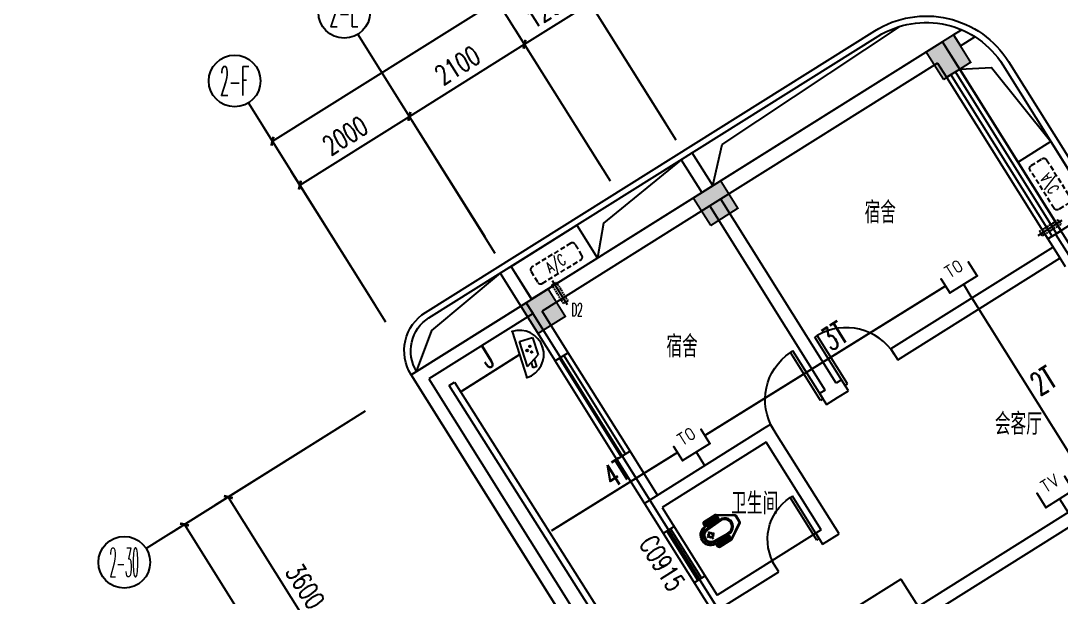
# Model space of a CAD drawing. Extents: x -9422388 to 15610651, y -1992469 to 953794.
# Drawn here: x -2729061 to -2712970, y -340975 to -332062 of the extents above; entities that cross this region are included whole.
import ezdxf
from ezdxf.enums import TextEntityAlignment as Align

# ---------------------------------------------------------------- set-up
doc = ezdxf.new("R2010")
doc.units = 0
doc.header["$LTSCALE"] = 1000
for name, pattern in [('( Hidden )', [0.375, 0.25, -0.125]), ('ACAD_ISO04W100', [30, 24, -3, 0, -3]), ('DASH', [0.35, 0.25, -0.1])]:
    doc.linetypes.add(name, pattern=pattern)
for name, color, linetype in [('A-FLOR-HVAC', 4, 'Continuous'), ('A-FLOR-OTHER2-ON', 83, 'Continuous'), ('A-SECT-DOOR', 141, 'Continuous'), ('AXIS_TEXT', 7, 'Continuous'), ('C-KZ', 2, 'Continuous'), ('C-Z-HATCH', 253, 'Continuous'), ('CABLETRAY_PDS', 5, 'Continuous'), ('EQUIP-安防', 3, 'Continuous'), ('EQUIP-通讯', 3, 'Continuous'), ('TEL_TEXT', 7, 'Continuous'), ('WIRE-通讯', 4, 'Continuous'), ('洁具', 253, 'Continuous')]:
    doc.layers.add(name, color=color, linetype=linetype)
doc.styles.add('_SIMPLEX', font='SIMPLEX.shx', dxfattribs={"width": 0.7})
doc.styles.add('_TCH_AXIS', font='COMPLEX', dxfattribs={"bigfont": 'GBCBIG'})
doc.styles.add('_TCH_DIM', font='SIMPLEX', dxfattribs={"bigfont": 'GBCBIG'})
doc.styles.add('_TCH_DIM_T3', font='SIMPLEX', dxfattribs={"width": 0.705882, "bigfont": 'GBCBIG'})
doc.styles.add('_TCH_WINDOW', font='SIMPLEX', dxfattribs={"height": 3.5, "bigfont": 'GBCBIG'})
doc.styles.add('_TEL_ATTDEF', font='GBENOR', dxfattribs={"width": 0.8, "height": 3, "bigfont": 'GBCBIG'})
doc.styles.add('_TEL_DIM', font='SIMPLEX', dxfattribs={"width": 0.8, "height": 3.5, "bigfont": 'HZTXT'})
doc.styles.add('COMPLEX', font='COMPLEX')
doc.dimstyles.new('_TCH_ARCH&&100', dxfattribs={"dimtxt": 297.5, "dimasz": 100, "dimexe": 250, "dimexo": 300, "dimgap": 126.25, "dimtad": 1, "dimdec": 0, "dimzin": 0, "dimdsep": 46, "dimtxsty": '_TCH_DIM_T3', "dimblk": 'ARCHTICK', "dimcen": 0.09, "dimclrt": 7, "dimazin": 2, "dimtfac": 1, "dimtdec": 0, "dimtix": 1, "dimtmove": 2, "dimatfit": 3, "dimfxl": 0, "dimtolj": 1, "dimtzin": 0, "dimarcsym": 0})

# ---------------------------------------------------------------- blocks, each defined once
blk = doc.blocks.new('$plan$00002871')
at = {"layer": '洁具', "color": 0}
for p, q in [((0, -475), (0, -423)), ((-15, -490), (-67, -490)), ((0, -505), (0, -557)), ((15, -490), (67, -490))]:
    blk.add_line(p, q, dxfattribs=at)
for points in [[(159, -508, -0.88995), (-159, -508, 0.380538), (-179, -491), (-210, -491, -0.414214), (-230, -471), (-230, -258, -0.144595), (-227, -247), (-73, -9, -0.254383), (-56, 0), (56, 0, -0.254383), (73, -9), (227, -247, -0.144595), (230, -258), (230, -471, -0.414214), (210, -491), (179, -491, 0.380538)], [(120, -491), (130, -252, 1.134994), (-130, -252), (-120, -491, 0.992594)], [(105, -490), (115, -251, 1.141146), (-115, -251), (-105, -490, 0.994896)], [(100, -490), (110, -251, 1.143479), (-110, -251), (-100, -490, 0.995777)], [(-149, -264, 1), (-149, -252), (-207, -252, 1), (-207, -264)], [(-148, -287, 1), (-148, -275), (-207, -275, 1), (-207, -287)], [(-147, -307, 1), (-147, -295), (-207, -295, 1), (-207, -307)], [(-146, -330, 1), (-146, -319), (-207, -319, 1), (-207, -330)], [(-149, -263, 1), (-149, -253), (-207, -253, 1), (-207, -263)], [(-148, -286, 1), (-148, -276), (-207, -276, 1), (-207, -286)], [(-147, -306, 1), (-147, -296), (-207, -296, 1), (-207, -306)], [(-146, -329, 1), (-146, -320), (-207, -320, 1), (-207, -329)], [(146, -330, -1), (146, -319), (207, -319, -1), (207, -330)], [(148, -287, -1), (148, -275), (207, -275, -1), (207, -287)], [(147, -307, -1), (147, -295), (207, -295, -1), (207, -307)], [(146, -329, -1), (146, -320), (207, -320, -1), (207, -329)], [(148, -286, -1), (148, -276), (207, -276, -1), (207, -286)], [(147, -306, -1), (147, -296), (207, -296, -1), (207, -306)], [(149, -264, -1), (149, -252), (207, -252, -1), (207, -264)], [(149, -263, -1), (149, -253), (207, -253, -1), (207, -263)], [(-146, -352, 1), (-146, -341), (-207, -341, 1), (-207, -352)], [(-145, -376, 1), (-145, -364), (-207, -364, 1), (-207, -376)], [(-144, -399, 1), (-144, -388), (-207, -388, 1), (-207, -399)], [(-143, -423, 1), (-143, -411), (-207, -411, 1), (-207, -423)], [(-141, -444, 1), (-141, -432), (-207, -432, 1), (-207, -444)], [(-141, -464, 1), (-141, -453), (-207, -453, 1), (-207, -464)], [(-146, -351, 1), (-146, -342), (-207, -342, 1), (-207, -351)], [(-145, -375, 1), (-145, -365), (-207, -365, 1), (-207, -375)], [(-144, -398, 1), (-144, -389), (-207, -389, 1), (-207, -398)], [(-143, -422, 1), (-143, -412), (-207, -412, 1), (-207, -422)], [(-141, -443, 1), (-141, -433), (-207, -433, 1), (-207, -443)], [(-141, -463, 1), (-141, -454), (-207, -454, 1), (-207, -463)], [(141, -444, -1), (141, -432), (207, -432, -1), (207, -444)], [(141, -464, -1), (141, -453), (207, -453, -1), (207, -464)], [(141, -443, -1), (141, -433), (207, -433, -1), (207, -443)], [(141, -463, -1), (141, -454), (207, -454, -1), (207, -463)], [(143, -423, -1), (143, -411), (207, -411, -1), (207, -423)], [(144, -399, -1), (144, -388), (207, -388, -1), (207, -399)], [(143, -422, -1), (143, -412), (207, -412, -1), (207, -422)], [(145, -376, -1), (145, -364), (207, -364, -1), (207, -376)], [(144, -398, -1), (144, -389), (207, -389, -1), (207, -398)], [(146, -352, -1), (146, -341), (207, -341, -1), (207, -352)], [(145, -375, -1), (145, -365), (207, -365, -1), (207, -375)], [(146, -351, -1), (146, -342), (207, -342, -1), (207, -351)]]:
    blk.add_lwpolyline(points, format="xyb", close=True, dxfattribs=at)
blk.add_lwpolyline([(-149, -507, 0.380538), (-179, -481), (-210, -481, -0.414214), (-220, -471), (-220, -258, -0.144595), (-218, -253), (-64, -15, -0.254383), (-56, -10), (56, -10, -0.254383), (64, -15), (218, -253, -0.144595), (220, -258), (220, -471, -0.414214), (210, -481), (179, -481, 0.380538), (149, -507, 0.380538)], format="xyb", dxfattribs=at)
for radius in [40, 31.7]:
    blk.add_circle((0, -490), radius, dxfattribs=at)
blk.add_arc((0, -490), 150, 186.665, 353.335, dxfattribs=at)
blk = doc.blocks.new('KTWJ1')
at = {"layer": 'A-FLOR-HVAC', "color": 0, "linetype": '( Hidden )', "ltscale": 0.3}
blk.add_lwpolyline([(152982, -14209, 0.414214), (153032, -14259), (153732, -14259, 0.414214), (153782, -14209), (153782, -14009, 0.414214), (153732, -13959), (153032, -13959, 0.414214), (152982, -14009)], format="xyb", close=True, dxfattribs=at)
at = {"layer": 'A-FLOR-HVAC', "color": 0, "style": '_TCH_WINDOW', "width": 0.705882}
blk.add_text('A/C', height=170, dxfattribs=at).set_placement((153214, -14188))
blk = doc.blocks.new('KTB')
at = {"layer": 'A-SECT-DOOR', "color": 0}
blk.add_lwpolyline([(1060656, -376423), (1061320, -377483), (1061828, -377164), (1060235, -374622), (1059726, -374941), (1060390, -376000)], dxfattribs=at)
at = {"layer": 'A-FLOR-HVAC', "color": 8, "xscale": -1, "rotation": 122.0782976835921}
blk.add_blockref('KTWJ1', (966813, -252808), dxfattribs=at)
blk = doc.blocks.new('A$C0CF77FE4')
at = {"layer": 'A-FLOR-OTHER2-ON', "color": 0, "linetype": 'ACAD_ISO04W100', "ltscale": 5}
blk.add_line((40, 440), (40, 0), dxfattribs=at)
at = {"layer": 'A-FLOR-OTHER2-ON', "color": 0, "linetype": 'DASH', "ltscale": 0.1}
blk.add_lwpolyline([(0, 390), (80, 390), (80, 50), (0, 50)], close=True, dxfattribs=at)
blk = doc.blocks.new('宿舍楼柱网1')
at = {"layer": 'C-Z-HATCH'}
h = blk.add_hatch(color=0, dxfattribs=at)
h.dxf.hatch_style = 1
h.paths.add_polyline_path([(645860, 167538), (646284, 167803), (646019, 168227), (645595, 167962)])
h = blk.add_hatch(color=0, dxfattribs=at)
h.dxf.hatch_style = 1
edge = h.paths.add_edge_path()
edge.add_line((642259, 165280), (642680, 165549))
edge.add_line((642680, 165549), (642415, 165973))
edge.add_line((642415, 165973), (641991, 165708))
edge.add_line((641991, 165708), (642262, 165283))
h = blk.add_hatch(color=0, dxfattribs=at)
h.dxf.hatch_style = 1
h.paths.add_polyline_path([(642259, 165280), (642683, 165545), (642418, 165969), (641994, 165704)])
h = blk.add_hatch(color=0, dxfattribs=at)
h.dxf.hatch_style = 1
h.paths.add_polyline_path([(639588, 163611), (640012, 163876), (639747, 164300), (639323, 164035)])
at = {"layer": 'C-KZ', "color": 0, "const_width": 30}
for points in [[(645860, 167538), (646281, 167806), (646016, 168231), (645592, 167966), (645863, 167540)], [(642259, 165280), (642680, 165549), (642415, 165973), (641991, 165708), (642262, 165283)], [(639588, 163611), (640012, 163876), (639747, 164300), (639323, 164035), (639588, 163611)]]:
    blk.add_lwpolyline(points, dxfattribs=at)
blk = doc.blocks.new('_ArchTick')
at = {"color": 0, "linetype": 'ByBlock', "const_width": 0.4}
blk.add_lwpolyline([(-0.5, -0.5), (0.5, 0.5)], dxfattribs=at)
blk = doc.blocks.new('*D2928')
at = {"color": 0, "lineweight": -2, "transparency": 16777216}
for p, q in [((1636517, -166831), (1634791, -164077)), ((1626874, -169334), (1634923, -164289)), ((1628467, -171876), (1626741, -169122))]:
    blk.add_line(p, q, dxfattribs=at)
at = {"layer": 'Defpoints', "color": 0, "transparency": 16777216}
for p in [(1634923, -164289), (1636676, -167085), (1628626, -172130)]:
    blk.add_point(p, dxfattribs=at)
at = {"color": 0, "lineweight": -2, "transparency": 16777216, "xscale": 100, "yscale": 100, "zscale": 100}
for p, rotation in [((1634923, -164289), 32.07829767622253), ((1626874, -169334), 212.0782976762225)]:
    blk.add_blockref('_ArchTick', p, dxfattribs=dict(at, rotation=rotation))
at = {"color": 7, "transparency": 16777216, "insert": (1630753, -166578), "char_height": 297.5, "attachment_point": 5, "rotation": 32.0783, "style": '_TCH_DIM_T3'}
blk.add_mtext('\\A1;9500', dxfattribs=at)
blk = doc.blocks.new('*D2929')
at = {"color": 0, "lineweight": -2, "transparency": 16777216}
for p, q in [((1630162, -170814), (1628861, -168738)), ((1627299, -170012), (1628993, -168950)), ((1628467, -171876), (1627166, -169800))]:
    blk.add_line(p, q, dxfattribs=at)
at = {"layer": 'Defpoints', "color": 0, "transparency": 16777216}
for p in [(1628993, -168950), (1630321, -171068), (1628626, -172130)]:
    blk.add_point(p, dxfattribs=at)
at = {"color": 0, "lineweight": -2, "transparency": 16777216, "xscale": 100, "yscale": 100, "zscale": 100}
for p, rotation in [((1628993, -168950), 32.07829767622228), ((1627299, -170012), 212.0782976762223)]:
    blk.add_blockref('_ArchTick', p, dxfattribs=dict(at, rotation=rotation))
at = {"color": 7, "transparency": 16777216, "insert": (1628000, -169248), "char_height": 297.5, "attachment_point": 5, "rotation": 32.0783, "style": '_TCH_DIM_T3'}
blk.add_mtext('\\A1;2000', dxfattribs=at)
blk = doc.blocks.new('*D2930')
at = {"color": 0, "lineweight": -2, "transparency": 16777216}
for p, q in [((1631941, -169698), (1630640, -167623)), ((1628993, -168950), (1630773, -167834)), ((1630162, -170814), (1628861, -168738))]:
    blk.add_line(p, q, dxfattribs=at)
at = {"layer": 'Defpoints', "color": 0, "transparency": 16777216}
for p in [(1630773, -167834), (1632100, -169953), (1630321, -171068)]:
    blk.add_point(p, dxfattribs=at)
at = {"color": 0, "lineweight": -2, "transparency": 16777216, "xscale": 100, "yscale": 100, "zscale": 100}
for p, rotation in [((1630773, -167834), 32.07829767622366), ((1628993, -168950), 212.0782976762237)]:
    blk.add_blockref('_ArchTick', p, dxfattribs=dict(at, rotation=rotation))
at = {"color": 7, "transparency": 16777216, "insert": (1629737, -168159), "char_height": 297.5, "attachment_point": 5, "rotation": 32.0783, "style": '_TCH_DIM_T3'}
blk.add_mtext('\\A1;2100', dxfattribs=at)
blk = doc.blocks.new('*D2931')
at = {"color": 0, "lineweight": -2, "transparency": 16777216}
for p, q in [((1632958, -169061), (1631657, -166985)), ((1630773, -167834), (1631790, -167197)), ((1631941, -169698), (1630640, -167623))]:
    blk.add_line(p, q, dxfattribs=at)
at = {"layer": 'Defpoints', "color": 0, "transparency": 16777216}
for p in [(1631790, -167197), (1633117, -169315), (1632100, -169953)]:
    blk.add_point(p, dxfattribs=at)
at = {"color": 0, "lineweight": -2, "transparency": 16777216, "xscale": 100, "yscale": 100, "zscale": 100}
for p, rotation in [((1631790, -167197), 32.07829767622356), ((1630773, -167834), 212.0782976762236)]:
    blk.add_blockref('_ArchTick', p, dxfattribs=dict(at, rotation=rotation))
at = {"color": 7, "transparency": 16777216, "insert": (1631135, -167283), "char_height": 297.5, "attachment_point": 5, "rotation": 32.0783, "style": '_TCH_DIM_T3'}
blk.add_mtext('\\A1;1200', dxfattribs=at)
blk = doc.blocks.new('*D2932')
at = {"color": 0, "lineweight": -2, "transparency": 16777216}
for p, q in [((1636517, -166831), (1635216, -164755)), ((1631790, -167197), (1635348, -164967)), ((1632958, -169061), (1631657, -166985))]:
    blk.add_line(p, q, dxfattribs=at)
at = {"layer": 'Defpoints', "color": 0, "transparency": 16777216}
for p in [(1635348, -164967), (1636676, -167085), (1633117, -169315)]:
    blk.add_point(p, dxfattribs=at)
at = {"color": 0, "lineweight": -2, "transparency": 16777216, "xscale": 100, "yscale": 100, "zscale": 100}
for p, rotation in [((1635348, -164967), 32.07829767622178), ((1631790, -167197), 212.0782976762218)]:
    blk.add_blockref('_ArchTick', p, dxfattribs=dict(at, rotation=rotation))
at = {"color": 7, "transparency": 16777216, "insert": (1633423, -165849), "char_height": 297.5, "attachment_point": 5, "rotation": 32.0783, "style": '_TCH_DIM_T3'}
blk.add_mtext('\\A1;4200', dxfattribs=at)
blk = doc.blocks.new('*D2952')
at = {"color": 0, "lineweight": -2, "transparency": 16777216}
for p, q in [((1638309, -167242), (1640385, -165941)), ((1640173, -166073), (1642085, -169124)), ((1640220, -170292), (1642296, -168991))]:
    blk.add_line(p, q, dxfattribs=at)
at = {"layer": 'Defpoints', "color": 0, "transparency": 16777216}
for p in [(1638054, -167401), (1642085, -169124), (1639966, -170451)]:
    blk.add_point(p, dxfattribs=at)
at = {"color": 0, "lineweight": -2, "transparency": 16777216, "xscale": 100, "yscale": 100, "zscale": 100}
for p, rotation in [((1640173, -166073), 122.0782976762227), ((1642085, -169124), 302.0782976762227)]:
    blk.add_blockref('_ArchTick', p, dxfattribs=dict(at, rotation=rotation))
at = {"color": 7, "transparency": 16777216, "insert": (1641362, -167453), "char_height": 297.5, "attachment_point": 5, "rotation": 302.0783, "style": '_TCH_DIM_T3'}
blk.add_mtext('\\A1;3600', dxfattribs=at)
blk = doc.blocks.new('*D2953')
at = {"color": 0, "lineweight": -2, "transparency": 16777216}
for p, q in [((1628056, -173668), (1625302, -175394)), ((1625514, -175261), (1633162, -187463)), ((1635704, -185870), (1632950, -187596))]:
    blk.add_line(p, q, dxfattribs=at)
at = {"layer": 'Defpoints', "color": 0, "transparency": 16777216}
for p in [(1628310, -173509), (1635958, -185710), (1633162, -187463)]:
    blk.add_point(p, dxfattribs=at)
at = {"color": 0, "lineweight": -2, "transparency": 16777216, "xscale": 100, "yscale": 100, "zscale": 100}
for p, rotation in [((1625514, -175261), 122.0782976762229), ((1633162, -187463), 302.0782976762229)]:
    blk.add_blockref('_ArchTick', p, dxfattribs=dict(at, rotation=rotation))
at = {"color": 7, "transparency": 16777216, "insert": (1629571, -181216), "char_height": 297.5, "attachment_point": 5, "rotation": 302.0783, "style": '_TCH_DIM_T3'}
blk.add_mtext('\\A1;14400', dxfattribs=at)
blk = doc.blocks.new('_AXISO')
at = {"color": 0}
blk.add_circle((0, 0), 0.5, dxfattribs=at)
at = {"layer": 'AXIS_TEXT', "color": 0, "style": 'COMPLEX', "width": 1.041667}
blk.add_attdef('A', text='', height=0.56, dxfattribs=at).set_placement((-0.25, -0.28), (0.25, -0.28), align=Align.FIT)
blk = doc.blocks.new('*D2959')
at = {"color": 0, "lineweight": -2, "transparency": 16777216}
for p, q in [((1628056, -173668), (1625980, -174969)), ((1626192, -174836), (1628104, -177887)), ((1629968, -176718), (1627892, -178019))]:
    blk.add_line(p, q, dxfattribs=at)
at = {"layer": 'Defpoints', "color": 0, "transparency": 16777216}
for p in [(1628310, -173509), (1630222, -176559), (1628104, -177887)]:
    blk.add_point(p, dxfattribs=at)
at = {"color": 0, "lineweight": -2, "transparency": 16777216, "xscale": 100, "yscale": 100, "zscale": 100}
for p, rotation in [((1626192, -174836), 122.0782976762227), ((1628104, -177887), 302.0782976762227)]:
    blk.add_blockref('_ArchTick', p, dxfattribs=dict(at, rotation=rotation))
at = {"color": 7, "transparency": 16777216, "insert": (1627381, -176215), "char_height": 297.5, "attachment_point": 5, "rotation": 302.0783, "style": '_TCH_DIM_T3'}
blk.add_mtext('\\A1;3600', dxfattribs=at)
blk = doc.blocks.new('$equip$00002353')
for p, q in [((0.75, 0), (-0.75, 0)), ((-0.517, -0.393), (-0.517, -0.273)), ((-0.517, -0.273), (-0.341, -0.273)), ((-0.427, -0.123), (0.383, -0.123)), ((-0.427, -0.123), (-0.187, -0.543)), ((0.383, -0.123), (0.383, -0.543)), ((-0.517, -0.393), (-0.273, -0.393)), ((0.383, -0.543), (-0.187, -0.543))]:
    blk.add_line(p, q)
at = {"const_width": 0.04}
for points in [[(-0.75, 0), (-0.779, 0)], [(0.75, 0), (0.779, 0)]]:
    blk.add_lwpolyline(points, dxfattribs=at)
blk.add_lwpolyline([(0.75, 0, -1), (-0.75, 0), (0.75, 0), (0.75, 0, -1), (-0.75, 0, -1.517539)], format="xyb", dxfattribs=at)
for centre, radius in [((0.052, -0.26), 0.03), ((-0.038, -0.38), 0.024), ((0.142, -0.38), 0.024)]:
    blk.add_circle(centre, radius)
blk.add_arc((0, 0), 0.75, 180, 0)
for p in [(-0.75, 0), (0, 0), (0.75, 0), (0, -0.75)]:
    blk.add_point(p)
for points in [[(0.026, -0.245), (0.078, -0.245), (0.022, -0.26), (0.082, -0.26)], [(0.026, -0.275), (0.078, -0.275), (0.022, -0.26), (0.082, -0.26)], [(0.037, -0.234), (0.067, -0.234), (0.026, -0.245), (0.078, -0.245)], [(0.037, -0.286), (0.067, -0.286), (0.026, -0.275), (0.078, -0.275)], [(0.052, -0.23), (0.052, -0.23), (0.037, -0.234), (0.067, -0.234)], [(0.052, -0.29), (0.052, -0.29), (0.037, -0.286), (0.067, -0.286)], [(-0.059, -0.368), (-0.017, -0.368), (-0.062, -0.38), (-0.014, -0.38)], [(-0.059, -0.392), (-0.017, -0.392), (-0.062, -0.38), (-0.014, -0.38)], [(-0.05, -0.359), (-0.026, -0.359), (-0.059, -0.368), (-0.017, -0.368)], [(-0.05, -0.401), (-0.026, -0.401), (-0.059, -0.392), (-0.017, -0.392)], [(-0.038, -0.356), (-0.038, -0.356), (-0.05, -0.359), (-0.026, -0.359)], [(-0.038, -0.404), (-0.038, -0.404), (-0.05, -0.401), (-0.026, -0.401)], [(0.121, -0.368), (0.163, -0.368), (0.118, -0.38), (0.166, -0.38)], [(0.121, -0.392), (0.163, -0.392), (0.118, -0.38), (0.166, -0.38)], [(0.13, -0.359), (0.154, -0.359), (0.121, -0.368), (0.163, -0.368)], [(0.13, -0.401), (0.154, -0.401), (0.121, -0.392), (0.163, -0.392)], [(0.142, -0.356), (0.142, -0.356), (0.13, -0.359), (0.154, -0.359)], [(0.142, -0.404), (0.142, -0.404), (0.13, -0.401), (0.154, -0.401)]]:
    blk.add_solid(points)
at = {"color": 7, "style": '_TEL_DIM', "flags": 1}
blk.add_attdef('A', text='', height=0.00002, dxfattribs=at).set_placement((0, 0), align=Align.MIDDLE_CENTER)
blk = doc.blocks.new('$equip$00001847')
for p, q in [((-0.5, 0.499), (-0.5, 0.999)), ((0.5, 0.999), (0.5, 0.499)), ((0.5, 0.499), (-0.5, 0.499)), ((0, 0.5), (0, 0))]:
    blk.add_line(p, q)
for p in [(-0.5, 0.999), (0.5, 0.999), (-0.5, 0.499), (0.5, 0.499), (0, 0)]:
    blk.add_point(p)
at = {"color": 7, "style": '_TEL_DIM'}
blk.add_attdef('$TEXT$', text='', height=0.4, dxfattribs=at).set_placement((0, 0.999), align=Align.MIDDLE_CENTER)
at = {"color": 7, "style": '_TEL_DIM', "flags": 1}
blk.add_attdef('A', text='', height=0.00002, dxfattribs=at).set_placement((0, 0), align=Align.MIDDLE_CENTER)
blk = doc.blocks.new('$equip$00001802')
for p, q in [((-0.5, 0.499), (-0.5, 0.999)), ((0.5, 0.999), (0.5, 0.499)), ((0.5, 0.499), (-0.5, 0.499)), ((0, 0.5), (0, 0))]:
    blk.add_line(p, q)
for p in [(-0.5, 0.999), (0.5, 0.999), (-0.5, 0.499), (0.5, 0.499), (0, 0)]:
    blk.add_point(p)
at = {"color": 7, "style": '_TEL_DIM'}
blk.add_attdef('$TEXT$', text='', height=0.4, dxfattribs=at).set_placement((0, 0.999), align=Align.MIDDLE_CENTER)
at = {"color": 7, "style": '_TEL_DIM', "flags": 1}
blk.add_attdef('A', text='', height=0.00002, dxfattribs=at).set_placement((0, 0), align=Align.MIDDLE_CENTER)
blk = doc.blocks.new('542523')
at = {"color": 8}
for p, q in [((1633117.3, -169315.4), (1630992.9, -165926.1)), ((1632100.5, -169952.7), (1629976.2, -166563.4)), ((1630321.1, -171067.9), (1628196.8, -167678.7)), ((1637238.7, -167794.3), (1633595.2, -170078)), ((1637504.2, -168218), (1637238.7, -167794.3)), ((1637162.8, -168125.2), (1633722.7, -170281.3)), ((1637162.8, -168125.2), (1637300.9, -168345.4)), ((1637300.9, -168345.4), (1637504.2, -168218)), ((1637300.9, -168345.4), (1637504.2, -168218)), ((1638935.3, -170802.5), (1637368.7, -168302.9)), ((1639003.1, -170760.1), (1637436.4, -168260.5)), ((1637504.2, -168218), (1639070.9, -170717.6)), ((1637300.9, -168345.4), (1638867.5, -170845)), ((1628626.4, -172130.1), (1626502.1, -168740.8)), ((1633595.2, -170078), (1630714.3, -171883.6)), ((1635591.8, -173075.2), (1633807.4, -170228.2)), ((1633722.7, -170281.3), (1631045.1, -171959.5)), ((1635422.4, -173181.5), (1633637.9, -170334.4)), ((1639070.9, -170717.6), (1638867.5, -170845)), ((1638867.5, -170845), (1639070.9, -170717.6)), ((1639240.4, -170611.4), (1638986.2, -170770.7)), ((1639070.9, -170717.6), (1639070.9, -170717.6)), ((1638867.5, -170845), (1639000.3, -171056.9)), ((1638986.2, -170770.7), (1639251.7, -171194.4)), ((1638947.2, -170972.2), (1636439.2, -172544.2)), ((1636545.4, -172713.6), (1639053.4, -171141.6)), ((1639000.3, -171056.9), (1639133.1, -171268.7)), ((1629019.7, -172945.8), (1630799.1, -171830.5)), ((1630799.1, -171830.5), (1629019.7, -172945.8)), ((1630799.1, -171830.5), (1641151.3, -188347.3)), ((1630905.3, -172000), (1630799.1, -171830.5)), ((1630905.3, -172000), (1629295.4, -173009)), ((1630714.3, -171883.6), (1631245.4, -172731)), ((1631448.8, -172603.5), (1631045.1, -171959.5)), ((1635301.8, -172339.4), (1635263.7, -172363.3)), ((1635729.7, -173106.9), (1635263.7, -172363.3)), ((1635767.8, -173083), (1635301.8, -172339.4)), ((1631245.4, -172731), (1631448.8, -172603.5)), ((1636439.2, -172544.2), (1636545.4, -172713.6)), ((1637608.5, -186649), (1629019.7, -172945.8)), ((1629019.7, -172945.8), (1637608.5, -186649)), ((1629295.4, -173009), (1637777.9, -186542.8)), ((1635676.6, -173022.1), (1635591.8, -173075.2)), ((1635782.8, -173191.6), (1635676.6, -173022.1)), ((1635729.7, -173106.9), (1635767.8, -173083)), ((1635422.4, -173181.5), (1635337.6, -173234.6)), ((1635337.6, -173234.6), (1635443.9, -173404)), ((1635443.9, -173404), (1635613.3, -173297.8)), ((1635613.3, -173297.8), (1635782.8, -173191.6)), ((1628310.2, -173508.5), (1624920.9, -175632.8)), ((1634490.3, -173765.6), (1632626.2, -174934)), ((1634575, -173712.5), (1634490.3, -173765.6)), ((1634681.3, -173882), (1634575, -173712.5)), ((1635637.2, -175407.2), (1634681.3, -173882)), ((1634511.8, -173988.2), (1632901.9, -174997.3)), ((1635361.5, -175343.9), (1634511.8, -173988.2)), ((1640859.1, -174022.5), (1634741.4, -177856.9)), ((1632404.7, -174128.7), (1632201.3, -174256.1)), ((1632201.3, -174256.1), (1632626.2, -174934)), ((1632829.6, -174806.5), (1632404.7, -174128.7)), ((1640965.3, -174192), (1634847.7, -178026.4)), ((1632626.2, -174934), (1633688.4, -176628.7)), ((1632901.9, -174997.3), (1633751.6, -176353)), ((1633087.8, -175293.8, 900), (1632918.3, -175400, 900)), ((1632974.8, -175364.6, 900), (1633452.8, -176127.2, 900)), ((1633031.3, -175329.2, 900), (1633509.2, -176091.8, 900)), ((1635361.5, -175343.9), (1635276.8, -175397)), ((1635276.8, -175397), (1634598.9, -175821.9)), ((1635276.8, -175397), (1635383, -175566.5)), ((1635383, -175566.5), (1635637.2, -175407.2)), ((1634598.9, -175821.9), (1633751.6, -176353)), ((1634705.1, -175991.4), (1634598.9, -175821.9)), ((1633688.4, -176628.7), (1634705.1, -175991.4)), ((1633565.7, -176056.4, 900), (1633396.3, -176162.6, 900))]:
    blk.add_line(p, q, dxfattribs=at)
at = {"color": 8, "extrusion": (0, 0, -1)}
for p, q in [((1631448.8, -172603.5), (1631245.4, -172731)), ((1631381, -172646), (1632336.9, -174171.2)), ((1632404.7, -174128.7), (1631448.8, -172603.5)), ((1634886.6, -172599.7), (1634924.7, -172575.8)), ((1635352.6, -173343.2), (1634886.6, -172599.7)), ((1635390.7, -173319.3), (1634924.7, -172575.8)), ((1632201.3, -174256.1), (1631245.4, -172731)), ((1631313.2, -172688.5), (1632269.1, -174213.7)), ((1635390.7, -173319.3), (1635352.6, -173343.2)), ((1632404.7, -174128.7), (1632201.3, -174256.1)), ((1634881.8, -174842.1), (1634915.7, -174820.9)), ((1635296, -175503), (1634881.8, -174842.1)), ((1635329.9, -175481.8), (1634915.7, -174820.9)), ((1635329.9, -175481.8), (1635296, -175503))]:
    blk.add_line(p, q, dxfattribs=at)
at = {"color": 8}
for points in [[(1629019.7, -172945.8), (1629019.7, -172945.8, -0.4142136), (1629241, -171980.9), (1636189.1, -167626.1, -0.4142136), (1638256.7, -168100.5), (1651526.9, -189272.8, -0.2728148), (1651568.4, -190795.7), (1647349.6, -198418.9, -0.2728148), (1646037.2, -199192.6), (1580429.8, -199192.6, -0.4142134), (1578829.8, -197592.6), (1578829.8, -189492.6, -0.4142137), (1579529.8, -188792.6), (1579529.8, -188792.6)], [(1629104.4, -172892.7), (1629104.4, -172892.7, -0.4142136), (1629294.2, -172065.7), (1636242.2, -167710.8, -0.4142136), (1638172, -168153.6), (1651442.2, -189325.9, -0.2728148), (1651480.9, -190747.3), (1647262.1, -198370.5, -0.2728148), (1646037.2, -199092.6), (1623049.8, -199092.6)]]:
    blk.add_lwpolyline(points, format="xyb", dxfattribs=at)
for points in [[(1633684.3, -170018.2), (1633832.1, -169381.8), (1636586.9, -167555.1)], [(1637534.4, -167609), (1637408.2, -167688.4), (1637514.4, -167857.9), (1637738.9, -167716.9)], [(1637507.1, -168218.4), (1637998.1, -168194.3), (1638915.5, -169339.8)], [(1633198, -169619), (1631995.8, -170603.1), (1631904.3, -171138.2)], [(1629104.4, -172892.7), (1629340.1, -172259.3), (1630401.9, -171371.5)]]:
    blk.add_lwpolyline(points, dxfattribs=at)
for points in [[(1593929.8, -190892.6), (1593929.8, -198492.6), (1646508.8, -198492.6), (1651184.3, -190044.2), (1637238.7, -167794.3), (1630799.1, -171830.5), (1641151.3, -188347.3), (1639742.7, -190892.6)], [(1633367.4, -169512.6), (1633198, -169618.9), (1633514.8, -170124.4), (1633684.3, -170018.2)], [(1630882.1, -171774.7), (1630565.1, -171269), (1631581.9, -170631.7), (1631900.6, -171140.1)], [(1630565.1, -171269), (1630395.7, -171375.3), (1630714.3, -171883.6), (1630883.8, -171777.4)], [(1634741.4, -177856.9), (1634475.9, -177433.3), (1636594.2, -176105.6), (1636859.7, -176529.2)]]:
    blk.add_lwpolyline(points, close=True, dxfattribs=at)
blk.add_arc((1635748.7, -173094.9), 877.5, 32.0783, 120.60901, dxfattribs=at)
at = {"color": 8, "extrusion": (0, 0, -1)}
for centre, radius in [((-1635371.7, -173331.2), 877.5), ((-1635312.9, -175492.4), 780)]:
    blk.add_arc(centre, radius, 327.9217, 56.45242, dxfattribs=at)
at = {"color": 8}
ref = blk.add_blockref('_AXISO', (1627984.3, -167339.7), dxfattribs=dict(at, xscale=800, yscale=800, zscale=800))
ref.add_attrib('A', '2-E', dxfattribs={"layer": 'AXIS_TEXT', "color": 8, "height": 452.55, "style": '_TCH_AXIS', "width": 0.33871}).set_placement((1627758.1, -167566), (1628210.6, -167566), align=Align.FIT)
for name, p in [('宿舍楼柱网1', (991391.9, -335918.9)), ('KTB', (578680.6, 205282.2))]:
    blk.add_blockref(name, p, dxfattribs=at)
ref = blk.add_blockref('_AXISO', (1626289.7, -168401.9), dxfattribs=dict(at, xscale=800, yscale=800, zscale=800))
ref.add_attrib('A', '2-F', dxfattribs={"layer": 'AXIS_TEXT', "color": 8, "height": 452.55, "style": '_TCH_AXIS', "width": 0.33871}).set_placement((1626063.4, -168628.2), (1626516, -168628.2), align=Align.FIT)
for name, p, rotation in [('A$C0CF77FE4', (1639112, -170589.5), 122.0783001587689), ('KTWJ1', (1493083.1, -239267.8), 31.47243854445313), ('A$C0CF77FE4', (1631237.7, -171471.9), 212.0783001587689), ('$plan$00002871', (1634069.6, -175165.6), 302.1359259040084)]:
    blk.add_blockref(name, p, dxfattribs=dict(at, rotation=rotation))
ref = blk.add_blockref('_AXISO', (1624582, -175845.2), dxfattribs=dict(at, xscale=800, yscale=800, zscale=800))
ref.add_attrib('A', '2-30', dxfattribs={"layer": 'AXIS_TEXT', "color": 8, "height": 452.55, "style": '_TCH_AXIS', "width": 0.265823}).set_placement((1624355.7, -176071.5), (1624808.2, -176071.5), align=Align.FIT)
at = {"color": 8, "style": '_TCH_DIM'}
for s, p in [('宿舍', (1636032.4, -170604.9)), ('宿舍', (1632967, -172674.5)), ('会客厅', (1638047, -173874.2)), ('卫生间', (1633968.6, -175103))]:
    blk.add_text(s, height=337.59, dxfattribs=at).set_placement(p)
at = {"color": 8, "style": '_SIMPLEX', "width": 0.5}
blk.add_text('D2', height=200, dxfattribs=at).set_placement((1631497, -172037.9))
at = {"color": 8, "style": '_TCH_WINDOW', "width": 0.705882}
blk.add_text('C0915', height=297.5, rotation=302.0783, dxfattribs=at).set_placement((1632534.2, -175554.5))
at = {"color": 8}
for p1, p2, distance, picture, middle in [((1628626.4, -172130.1), (1636676, -167084.9), 3300, '*D2928', (1630752.6, -166578.3)), ((1633117.3, -169315.4), (1636676, -167084.9), 2500, '*D2932', (1633422.9, -165848.8)), ((1638054.4, -167401.1), (1639966.3, -170451.5), 2500, '*D2952', (1641361.7, -167452.6)), ((1632100.5, -169952.7), (1633117.3, -169315.4), 2500, '*D2931', (1631135.1, -167282.7)), ((1630321.1, -171067.9), (1632100.5, -169952.7), 2500, '*D2930', (1629737, -168159)), ((1628626.4, -172130.1), (1630321.1, -171067.9), 2500, '*D2929', (1628000, -169247.7)), ((1628310.2, -173508.5), (1635957.9, -185710.2), -3300, '*D2953', (1629570.9, -181215.9)), ((1628310.2, -173508.5), (1630222.1, -176558.9), -2500, '*D2959', (1627380.8, -176215.3))]:
    dim = blk.add_aligned_dim(p1=p1, p2=p2, distance=distance, dimstyle='_TCH_ARCH&&100', dxfattribs=at)
    dim.commit()
    dim.dimension.update_dxf_attribs({"geometry": picture, "text_midpoint": middle})

msp = doc.modelspace()

# ---------------------------------------------------------------- linework, layer by layer
at = {"layer": 'CABLETRAY_PDS'}
for p, q in [((-2722435.63076, -337700.7808), (-2722351.12044, -337647.32049)), ((-2713457.165, -351893.98371), (-2722435.63076, -337700.7808)), ((-2722351.12044, -337647.32049), (-2713372.65468, -351840.5234))]:
    msp.add_line(p, q, dxfattribs=at)
at = {"layer": 'WIRE-通讯', "linetype": 'Continuous', "const_width": 35}
for points in [[(-2718482.09654, -338474.46191), (-2714761.13017, -336163.80351)], [(-2712571.1677, -339187.10117), (-2714350.41054, -336348.35703)], [(-2722255.05932, -337797.26121), (-2721347.09467, -337222.97089)], [(-2720855.19482, -339948.11658), (-2718906.86439, -338738.2357)]]:
    msp.add_lwpolyline(points, dxfattribs=at)

# ---------------------------------------------------------------- block references
msp.add_blockref('542523', (-4352043.60427, -164590.19334))
at = {"layer": 'EQUIP-安防', "xscale": 500.0000000000001, "yscale": 500.0000000000001, "zscale": 500.0000000000001, "rotation": 107.8262292603782}
msp.add_blockref('$equip$00002353', (-2721347.09467, -337222.97089), dxfattribs=at)
at = {"layer": 'EQUIP-通讯'}
ref = msp.add_blockref('$equip$00001847', (-2714350.41054, -336348.35703), dxfattribs=dict(at, xscale=-499.9999999999999, yscale=500, zscale=500, rotation=32.0782976761383))
ref.add_attrib('$TEXT$', 'TO', dxfattribs={"layer": '0', "color": 7, "height": 200, "rotation": 32.078297686, "style": '_TEL_ATTDEF'}).set_placement((-2714633.38669, -335896.87459), align=Align.MIDDLE_CENTER)
ref = msp.add_blockref('$equip$00001847', (-2718485.34747, -338940.01606), dxfattribs=dict(at, xscale=-499.9999999999999, yscale=500, zscale=500, rotation=32.0782976761383))
ref.add_attrib('$TEXT$', 'TO', dxfattribs={"layer": '0', "color": 7, "height": 200, "rotation": 32.078297686, "style": '_TEL_ATTDEF'}).set_placement((-2718768.32362, -338488.53363), align=Align.MIDDLE_CENTER)
ref = msp.add_blockref('$equip$00001802', (-2712862.19249, -339664.25918), dxfattribs=dict(at, xscale=-500.0000000000001, yscale=500.0000000000001, zscale=500.0000000000001, rotation=32.0782976761383))
ref.add_attrib('$TEXT$', 'TV', dxfattribs={"layer": '0', "color": 7, "height": 200, "rotation": 32.078297686, "style": '_TEL_ATTDEF'}).set_placement((-2713145.16864, -339212.77674), align=Align.MIDDLE_CENTER)

# ---------------------------------------------------------------- texts
at = {"layer": 'TEL_TEXT', "style": '_TEL_DIM', "width": 0.64}
for s, rotation, p in [('3T', 32.078297676, (-2716533.00048, -337177.50235)), ('J', 32, (-2721837.93544, -337450.62638)), ('2T', 32.078297676, (-2713301.47215, -337868.3059)), ('4T', 32.078297676, (-2719909.33346, -339296.38198))]:
    msp.add_text(s, height=350, rotation=rotation, dxfattribs=at).set_placement(p)

doc.saveas('drawing.dxf')
